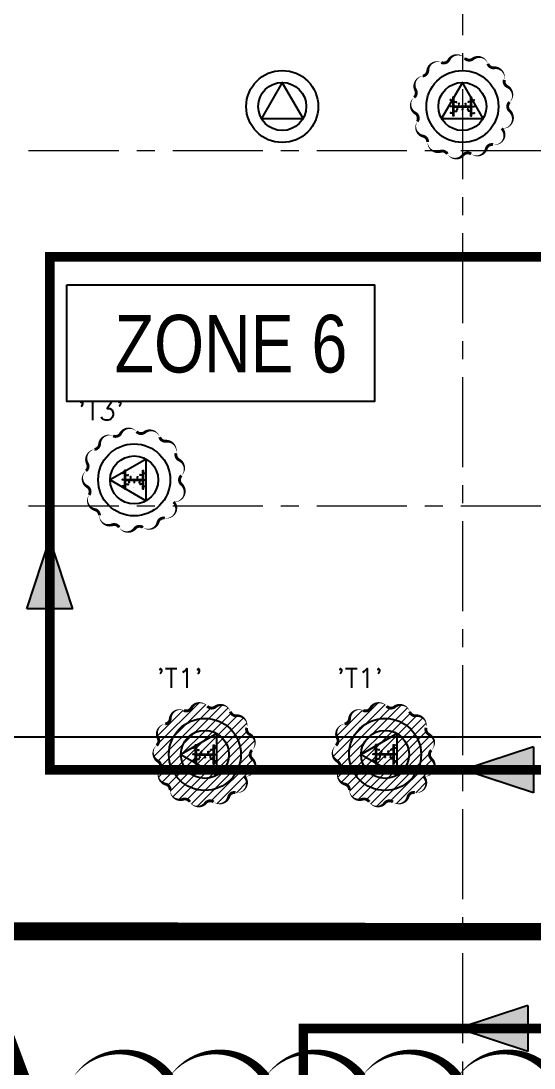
# Model space of a CAD drawing. Header units: millimetres. Extents: x -346728 to 1320345, y -537202 to -385966.
# Drawn here: x 358933 to 369613, y -451599 to -429790 of the extents above; entities that cross this region are included whole.
import ezdxf

# ---------------------------------------------------------------- set-up
doc = ezdxf.new("R2010")
doc.units = ezdxf.units.MM
doc.header["$LTSCALE"] = 100
doc.linetypes.add('HIDDEN', pattern=[9.525, 6.35, -3.175])
doc.linetypes.add('X1326_GLB$0$CENTER', pattern=[2, 1.25, -0.25, 0.25, -0.25])
for name, color, linetype, lineweight in [('A-giao thong', 8, 'Continuous', 15), ('KCMANH', 8, 'Continuous', 13), ('KINGPOST', 5, 'Continuous', 20), ('X1326_GLB$0$A-tim', 8, 'X1326_GLB$0$CENTER', 9)]:
    doc.layers.add(name, color=color, linetype=linetype, lineweight=lineweight)
for name, color, linetype in [('DM', 8, 'Continuous'), ('hach', 253, 'Continuous'), ('PL', 3, 'Continuous'), ('PLT', 6, 'Continuous'), ('thep doc', 6, 'Continuous'), ('X1326_COL_B4$0$CS', 253, 'Continuous')]:
    doc.layers.add(name, color=color, linetype=linetype)
doc.styles.add('simplex', font='simplex.shx')
doc.styles.add('TOAN - FONT ARIAL', font='Arial_1.ttf', dxfattribs={"width": 0.8})
pattern_1 = [(45, (188543.33, 11377564.439), (-8.980256121, 8.980256121), []), (135, (188543.33, 11377564.439), (-8.980256121, -8.980256121), [])]

# ---------------------------------------------------------------- blocks, each defined once
blk = doc.blocks.new('LVL-KHUNGTEN')
blk.add_lwpolyline([(61072.9, 41092.8), (119123.5, 41092.8), (119123.5, 61.9), (61072.9, 61.9)], close=True)
blk = doc.blocks.new('KP50')
at = {"ltscale": 0.1}
h = blk.add_hatch(color=6, dxfattribs=at)
h.dxf.hatch_style = 1
h.paths.add_polyline_path([(14, 171), (-14, 171), (-14, 142)])
h.paths.add_polyline_path([(-14, -142), (-14, -171), (14, -171)])
at = {"layer": 'KCMANH', "linetype": 'ByBlock'}
h = blk.add_hatch(dxfattribs=at)
h.set_pattern_fill('ANSI37', color=6, scale=4, style=0)
h.set_pattern_definition(pattern_1)
h.paths.add_polyline_path([(-200, 200), (-200, 171), (200, 171), (200, 200)])
h = blk.add_hatch(dxfattribs=at)
h.set_pattern_fill('ANSI37', color=6, scale=4, style=0)
h.set_pattern_definition([(45, (188728.93, 11377564.439), (-8.980256121, 8.980256121), []), (135, (188728.93, 11377564.439), (-8.980256121, -8.980256121), [])])
h.paths.add_polyline_path([(14, 171), (-14, 142), (-14, -142), (14, -171)])
h = blk.add_hatch(dxfattribs=at)
h.set_pattern_fill('ANSI37', color=6, scale=4, style=0)
h.set_pattern_definition(pattern_1)
h.paths.add_polyline_path([(-200, -171), (-200, -200), (200, -200), (200, -171)])
for p, q in [((-125, 253), (-146, 253)), ((-146, 240), (-146, 253)), ((-125, 240), (-146, 240)), ((-142, 200), (-142, 240)), ((-129, 200), (-129, 240)), ((-125, 240), (-125, 253)), ((-10, 253), (10, 253)), ((-10, 240), (-10, 253)), ((-10, 240), (10, 240)), ((-6, 200), (-6, 240)), ((6, 200), (6, 240)), ((10, 240), (10, 253)), ((125, 253), (146, 253)), ((125, 240), (125, 253)), ((125, 240), (146, 240)), ((129, 200), (129, 240)), ((142, 200), (142, 240)), ((146, 240), (146, 253)), ((-85, 131), (-106, 131)), ((-106, 131), (-106, 118)), ((-85, 118), (-106, 118)), ((-102, 171), (-102, 131)), ((-89, 171), (-89, 131)), ((-85, 131), (-85, 118)), ((-67, 100), (-67, 120)), ((-54, 120), (-67, 120)), ((-54, 100), (-67, 100)), ((-67, 10), (-67, -10)), ((-54, 10), (-67, 10)), ((-54, 100), (-54, 120)), ((-14, 116), (-54, 116)), ((-14, 104), (-54, 104)), ((-54, 10), (-54, -10)), ((-14, 6), (-54, 6)), ((14, 76), (54, 76)), ((14, 64), (54, 64)), ((54, 60), (54, 80)), ((54, 80), (67, 80)), ((54, 60), (67, 60)), ((67, 60), (67, 80)), ((85, 131), (106, 131)), ((85, 131), (85, 118)), ((85, 118), (106, 118)), ((89, 171), (89, 131)), ((102, 171), (102, 131)), ((106, 131), (106, 118)), ((-142, -200), (-142, -240)), ((-129, -200), (-129, -240)), ((-85, -118), (-106, -118)), ((-106, -131), (-106, -118)), ((-85, -131), (-106, -131)), ((-102, -171), (-102, -131)), ((-89, -171), (-89, -131)), ((-85, -131), (-85, -118)), ((-54, -10), (-67, -10)), ((-67, -100), (-67, -120)), ((-54, -100), (-67, -100)), ((-54, -120), (-67, -120)), ((-14, -6), (-54, -6)), ((-54, -100), (-54, -120)), ((-14, -104), (-54, -104)), ((-14, -116), (-54, -116)), ((-6, -200), (-6, -240)), ((6, -200), (6, -240)), ((14, -64), (54, -64)), ((14, -76), (54, -76)), ((54, -60), (54, -80)), ((54, -60), (67, -60)), ((54, -80), (67, -80)), ((67, -60), (67, -80)), ((85, -118), (106, -118)), ((85, -131), (85, -118)), ((85, -131), (106, -131)), ((89, -171), (89, -131)), ((102, -171), (102, -131)), ((106, -131), (106, -118)), ((129, -200), (129, -240)), ((142, -200), (142, -240)), ((-125, -240), (-146, -240)), ((-146, -240), (-146, -253)), ((-125, -253), (-146, -253)), ((-125, -240), (-125, -253)), ((-10, -240), (10, -240)), ((-10, -240), (-10, -253)), ((-10, -253), (10, -253)), ((10, -240), (10, -253)), ((125, -240), (146, -240)), ((125, -240), (125, -253)), ((125, -253), (146, -253)), ((146, -240), (146, -253))]:
    blk.add_line(p, q, dxfattribs=at)
at = {"layer": 'KINGPOST', "color": 6, "linetype": 'ByBlock'}
for p, q in [((-200, 200), (200, 200)), ((-200, 171), (-200, 200)), ((-200, 171), (200, 171)), ((-14, 171), (-14, -171)), ((-14, 142), (14, 171)), ((14, 171), (14, -171)), ((200, 171), (200, 200)), ((-200, -171), (200, -171)), ((-200, -171), (-200, -200)), ((-200, -200), (200, -200)), ((-14, -142), (14, -171)), ((200, -171), (200, -200))]:
    blk.add_line(p, q, dxfattribs=at)
blk.add_lwpolyline([(-14, 0), (14, 0)], dxfattribs=at)
blk = doc.blocks.new('B1 Kingpost Layout Plan1')
at = {"layer": 'KCMANH', "linetype": 'ByBlock', "rotation": 90}
for p in [(-2475, -16806, 0), (-9307, -24579, 0), (-7835, -30301, 0), (-4085, -30296, 0)]:
    blk.add_blockref('KP50', p, dxfattribs=at)

msp = doc.modelspace()

# ---------------------------------------------------------------- hatches: boundary and pattern name
at = {"ltscale": 0.1}
h = msp.add_hatch(color=6, dxfattribs=at)
h.dxf.hatch_style = 1
h.paths.add_polyline_path([(368135.6, -431400.3), (368106.8, -431400.3), (368106.8, -431429.1)])
h.paths.add_polyline_path([(368106.8, -431713.9), (368106.8, -431742.7), (368135.6, -431742.7)])
h = msp.add_hatch(color=6, dxfattribs=at)
h.dxf.hatch_style = 1
h.paths.add_polyline_path([(361304, -439177.9), (361275.2, -439177.9), (361275.2, -439206.7)])
h.paths.add_polyline_path([(361275.2, -439491.5), (361275.2, -439520.3), (361304, -439520.3)])
h = msp.add_hatch(color=3, dxfattribs=at)
h.dxf.hatch_style = 1
h.paths.add_polyline_path([(362775.7, -444895.3), (362746.9, -444895.3), (362746.9, -444924.1)])
h.paths.add_polyline_path([(362746.9, -445208.9), (362746.9, -445237.7), (362775.7, -445237.7)])
h = msp.add_hatch(color=3, dxfattribs=at)
h.dxf.hatch_style = 1
h.paths.add_polyline_path([(366507.7, -444895.3), (366478.9, -444895.3), (366478.9, -444924.1)])
h.paths.add_polyline_path([(366478.9, -445208.9), (366478.9, -445237.7), (366507.7, -445237.7)])
at = {"layer": 'A-giao thong', "transparency": 33554572}
h = msp.add_hatch(dxfattribs=at)
h.set_pattern_fill('ANSI31', color=256, scale=1000)
h.set_pattern_definition([(45, (324412.33, -542323.14), (-88.38835, 88.38835), [])])
edge = h.paths.add_edge_path()
edge.add_arc((363606.4, -444830.8), 200.1, 313.189, 423.189)
edge.add_arc((363752.2, -444542.3), 123.2, 165.32463, 243.189, ccw=False)
edge.add_arc((363439.3, -444460.3), 200.3, 345.32463, 455.32463)
edge.add_arc((363409.2, -444138.2), 123.2, 197.45235, 275.32463, ccw=False)
edge.add_arc((363100.7, -444235.2), 200.2, 17.45235, 127.45235)
edge.add_arc((362904, -443978.5), 123.2, 221.33742, 307.45235, ccw=False)
edge.add_arc((362659, -444194), 203.2, 41.33742, 151.33742)
edge.add_arc((362372.6, -444037.5), 123.2, 245.97207, 331.33742, ccw=False)
edge.add_arc((362240.9, -444332.9), 200.3, 65.97207, 175.97207)
edge.add_arc((361918.3, -444310.2), 123.2, 278.09941, 355.97207, ccw=False)
edge.add_arc((361963.8, -444630.4), 200.3, 98.09941, 208.09941)
edge.add_arc((361678.5, -444782.8), 123.2, -50.51419, 28.09941, ccw=False)
edge.add_arc((361884.4, -445032.7), 200.7, 129.48581, 239.48581)
edge.add_arc((361720, -445311.7), 123.2, -33.38585, 59.48581, ccw=False)
edge.add_arc((361989.9, -445489.6), 200.1, 146.61415, 256.61415)
edge.add_arc((361915.1, -445804.1), 123.2, -1.25134, 76.61415, ccw=False)
edge.add_arc((362238.5, -445811.2), 200.3, 178.74866, 288.74866)
edge.add_arc((362342.5, -446117.5), 123.2, 30.87684, 108.74866, ccw=False)
edge.add_arc((362620.1, -445951.6), 200.2, 210.87684, 320.87684)
edge.add_arc((362871, -446155.6), 123.2, 54.01227, 140.87684, ccw=False)
edge.add_arc((363062.7, -445891.6), 203.1, 234.01227, 344.01227)
edge.add_arc((363376.4, -445981.5), 123.2, 79.39644, 164.01227, ccw=False)
edge.add_arc((363435.9, -445663.6), 200.3, 259.39644, 404.1286)
edge.add_arc((363600.8, -445313.2), 212, 264.27964, 407.39823)
edge.add_arc((363827.7, -445066.5), 123.2, 133.189, 227.39823, ccw=False)
h = msp.add_hatch(dxfattribs=at)
h.set_pattern_fill('ANSI31', color=256, scale=1000)
h.set_pattern_definition([(45, (328144.33, -542323.14), (-88.38835, 88.38835), [])])
edge = h.paths.add_edge_path()
edge.add_arc((367338.4, -444830.8), 200.1, 313.189, 423.189)
edge.add_arc((367484.2, -444542.3), 123.2, 165.32463, 243.189, ccw=False)
edge.add_arc((367171.3, -444460.3), 200.3, 345.32463, 455.32463)
edge.add_arc((367141.2, -444138.2), 123.2, 197.45235, 275.32463, ccw=False)
edge.add_arc((366832.7, -444235.2), 200.2, 17.45235, 127.45235)
edge.add_arc((366636, -443978.5), 123.2, 221.33742, 307.45235, ccw=False)
edge.add_arc((366391, -444194), 203.2, 41.33742, 151.33742)
edge.add_arc((366104.6, -444037.5), 123.2, 245.97207, 331.33742, ccw=False)
edge.add_arc((365972.9, -444332.9), 200.3, 65.97207, 175.97207)
edge.add_arc((365650.3, -444310.2), 123.2, 278.09941, 355.97207, ccw=False)
edge.add_arc((365695.8, -444630.4), 200.3, 98.09941, 208.09941)
edge.add_arc((365410.5, -444782.8), 123.2, -50.51419, 28.09941, ccw=False)
edge.add_arc((365616.4, -445032.7), 200.7, 129.48581, 239.48581)
edge.add_arc((365452, -445311.7), 123.2, -33.38585, 59.48581, ccw=False)
edge.add_arc((365721.9, -445489.6), 200.1, 146.61415, 256.61415)
edge.add_arc((365647.1, -445804.1), 123.2, -1.25134, 76.61415, ccw=False)
edge.add_arc((365970.5, -445811.2), 200.3, 178.74866, 288.74866)
edge.add_arc((366074.5, -446117.5), 123.2, 30.87684, 108.74866, ccw=False)
edge.add_arc((366352.1, -445951.6), 200.2, 210.87684, 320.87684)
edge.add_arc((366603, -446155.6), 123.2, 54.01227, 140.87684, ccw=False)
edge.add_arc((366794.7, -445891.6), 203.1, 234.01227, 344.01227)
edge.add_arc((367108.4, -445981.5), 123.2, 79.39644, 164.01227, ccw=False)
edge.add_arc((367167.9, -445663.6), 200.3, 259.39644, 404.1286)
edge.add_arc((367332.8, -445313.2), 212, 264.27964, 407.39823)
edge.add_arc((367559.7, -445066.5), 123.2, 133.189, 227.39823, ccw=False)
at = {"layer": 'hach'}
h = msp.add_hatch(dxfattribs=at)
h.set_pattern_fill('ANSI31', color=256, scale=70)
h.set_pattern_definition([(45, (342151.22, -508591.22), (-157.15448, 157.15448), [])])
h.paths.add_polyline_path([(362433.4, -410142.2), (348853.9, -428107.5), (376146.7, -501359), (382446.8, -503970.9), (458369.1, -469396.6), (462927.9, -462329.4), (462919.8, -415142.7), (457917.8, -410142.2)])
h.paths.add_polyline_path([(363030.6, -411342.2), (350208.3, -428305.7), (377088.8, -500450.6), (382424.3, -502662.6), (457551.5, -468450.4), (461727.8, -461976.1), (461719.7, -415639.4), (457420.9, -411342.2)], flags=16)
h = msp.add_hatch(dxfattribs=at)
h.set_pattern_fill('AR-CONC', color=256, scale=4)
h.set_pattern_definition([(50, (342151.2, -508591.2), (728.7387, -63.7563), [76.2, -838.2]), (355, (342151.2, -508591.2), (-140.9737, 764.2274), [60.96, -670.5623]), (100.45144, (342211.95, -508596.54), (587.765, 700.471), [64.76, -712.361]), (46.1842, (342151.2, -508388), (1084.316, -168.1693), [114.3, -1257.3]), (96.63556, (342241.6, -508402), (949.6165, 989.7045), [97.14, -1068.5424]), (351.18415, (342151.2, -508388), (949.6165, 989.7045), [91.44, -1005.839]), (21, (342252.8, -508438.8), (606.4576, -409.0608), [76.2, -838.2]), (326, (342252.8, -508438.8), (247.208, 736.752), [60.96, -670.56]), (71.45144, (342303.36, -508472.9), (853.6657, 327.691), [64.76, -712.3598]), (37.5, (342151.22, -508591.22), (12.3544, 338.22016), [0, -662.432, 0, -680.72, 0, -673.1]), (7.5, (342151.22, -508591.22), (267.27865, 400.7223), [0, -388.112, 0, -647.192, 0, -256.54]), (327.5, (341924.65, -508591.22), (542.3624, -22.91498), [0, -254, 0, -792.48, 0, -1051.56]), (317.5, (341823.05, -508591.2), (592.5167, 101.706), [0, -330.2, 0, -526.288, 0, -746.76])])
h.paths.add_polyline_path([(362433.4, -410142.2), (348853.9, -428107.5), (376146.7, -501359), (382446.8, -503970.9), (458369.1, -469396.6), (462927.9, -462329.4), (462919.8, -415142.7), (457917.8, -410142.2)])
h.paths.add_polyline_path([(363030.6, -411342.2), (350208.3, -428305.7), (377088.8, -500450.6), (382424.3, -502662.6), (457551.5, -468450.4), (461727.8, -461976.1), (461719.7, -415639.4), (457420.9, -411342.2)], flags=16)
at = {"layer": 'thep doc'}
h = msp.add_hatch(dxfattribs=at)
h.set_pattern_fill('ANSI31', color=256, angle=180)
h.set_pattern_definition([(225, (542147.99896, -783402.44466), (0.08838834765, -0.08838834765), [])])
h.paths.add_polyline_path([(359056.7, -442031.6), (359535.3, -442031.6), (359535.3, -440578.3)])
h.paths.add_polyline_path([(359535.3, -442031.6), (360013.9, -442031.6), (359535.3, -440578.3)])
h = msp.add_hatch(dxfattribs=at)
h.set_pattern_fill('ANSI31', color=256, angle=-90)
h.set_pattern_definition([(315, (710971.08886, -262772.84913), (0.08838834765, 0.08838834765), [])])
h.paths.add_polyline_path([(369600.2, -445864.2), (369600.2, -445385.6), (368146.9, -445385.6)])
h.paths.add_polyline_path([(368146.9, -445385.6), (369600.2, -445385.6), (369600.2, -444906.9)])
h = msp.add_hatch(dxfattribs=at)
h.set_pattern_fill('ANSI31', color=256, angle=-90)
h.set_pattern_definition([(315, (710854.9281, -268163.7332), (0.08838834765, 0.08838834765), [])])
h.paths.add_polyline_path([(369484.1, -451255), (369484.1, -450776.4), (368030.8, -450776.4)])
h.paths.add_polyline_path([(368030.8, -450776.4), (369484.1, -450776.4), (369484.1, -450297.8)])

# ---------------------------------------------------------------- linework, layer by layer
at = {"color": 6, "elevation": -2718.3}
for points in [[(369103.3, -431481.7, 0, 60, 0.5205671), (369056.6, -431157.2, 60, 60, -0.3534527), (368993, -431016.1, 0, 60, 0.5205671), (368780.6, -430765.9, 60, 60, -0.3534915), (368651.7, -430680.2, 0, 60, 0.5205671), (368338.9, -430581.2, 60, 60, -0.3944899), (368171.5, -430564.8, 0, 60, 0.520567), (367840.6, -430601.6, 60, 60, -0.3907151), (367682.4, -430655, 0, 60, 0.520567), (367401.1, -430823.8, 60, 60, -0.3534934), (367295.6, -430937.1, 0, 60, 0.5205671), (367147.1, -431229.8, 60, 60, -0.3571345), (367116.7, -431382.9, 0, 60, 0.520567), (367142.5, -431710.6, 60, 60, -0.4289707), (367182.8, -431884.5, 0, 60, 0.520567), (367303.5, -432189.3, 60, 60, -0.3534582), (367398.2, -432311.8, 0, 60, 0.520567), (367662.8, -432505.9, 60, 60, -0.3534893), (367808.2, -432559.3, 0, 60, 0.5205671), (368135.4, -432582.9, 60, 60, -0.3982747), (368303.3, -432561, 0, 60, 0.520567), (368617.9, -432452.6, 60, 60, -0.3869502), (368759, -432365.4, 0, 60, 0.7314349), (368939.6, -432029.1, 0, 60, 0.7206829), (369104.2, -431662.2, 60, 60, -0.4358983)], [(362271.7, -439259.3, 0, 60, 0.5205671), (362225, -438934.8, 60, 60, -0.3534527), (362161.4, -438793.7, 0, 60, 0.5205671), (361949, -438543.4, 60, 60, -0.3534915), (361820.1, -438457.7, 0, 60, 0.5205671), (361507.2, -438358.8, 60, 60, -0.3944899), (361339.9, -438342.4, 0, 60, 0.520567), (361009, -438379.1, 60, 60, -0.3907151), (360850.8, -438432.6, 0, 60, 0.520567), (360569.5, -438601.4, 60, 60, -0.3534934), (360463.9, -438714.7, 0, 60, 0.5205671), (360315.4, -439007.4, 60, 60, -0.3571345), (360285.1, -439160.5, 0, 60, 0.520567), (360310.8, -439488.2, 60, 60, -0.4289707), (360351.1, -439662.1, 0, 60, 0.520567), (360471.9, -439966.9, 60, 60, -0.3534582), (360566.5, -440089.4, 0, 60, 0.520567), (360831.2, -440283.5, 60, 60, -0.3534893), (360976.5, -440336.9, 0, 60, 0.5205671), (361303.7, -440360.5, 60, 60, -0.3982747), (361471.7, -440338.6, 0, 60, 0.520567), (361786.3, -440230.1, 60, 60, -0.3869502), (361927.4, -440143, 0, 60, 0.7314349), (362108, -439806.7, 0, 60, 0.7206829), (362272.6, -439439.8, 60, 60, -0.4358983)]]:
    msp.add_lwpolyline(points, format="xyseb", close=True, dxfattribs=at)
at = {"color": 5, "elevation": -2718.3}
for points in [[(363743.3, -444976.7, 0, 60, 0.5205671), (363696.7, -444652.2, 60, 60, -0.3534527), (363633.1, -444511.1, 0, 60, 0.5205671), (363420.7, -444260.8, 60, 60, -0.3534915), (363291.7, -444175.1, 0, 60, 0.5205671), (362978.9, -444076.2, 60, 60, -0.3944899), (362811.5, -444059.8, 0, 60, 0.520567), (362480.7, -444096.6, 60, 60, -0.3907151), (362322.4, -444150, 0, 60, 0.520567), (362041.1, -444318.8, 60, 60, -0.3534934), (361935.6, -444432.1, 0, 60, 0.5205671), (361787.1, -444724.8, 60, 60, -0.3571345), (361756.8, -444877.9, 0, 60, 0.520567), (361782.5, -445205.6, 60, 60, -0.4289707), (361822.8, -445379.5, 0, 60, 0.520567), (361943.6, -445684.3, 60, 60, -0.3534582), (362038.2, -445806.8, 0, 60, 0.520567), (362302.9, -446000.9, 60, 60, -0.3534893), (362448.2, -446054.3, 0, 60, 0.5205671), (362775.4, -446077.9, 60, 60, -0.3982747), (362943.3, -446056, 0, 60, 0.520567), (363258, -445947.6, 60, 60, -0.3869502), (363399.1, -445860.4, 0, 60, 0.7314349), (363579.7, -445524.1, 0, 60, 0.7206829), (363744.3, -445157.2, 60, 60, -0.4358983)], [(367475.3, -444976.7, 0, 60, 0.5205671), (367428.7, -444652.2, 60, 60, -0.3534527), (367365.1, -444511.1, 0, 60, 0.5205671), (367152.7, -444260.8, 60, 60, -0.3534915), (367023.7, -444175.1, 0, 60, 0.5205671), (366710.9, -444076.2, 60, 60, -0.3944899), (366543.5, -444059.8, 0, 60, 0.520567), (366212.7, -444096.6, 60, 60, -0.3907151), (366054.4, -444150, 0, 60, 0.520567), (365773.1, -444318.8, 60, 60, -0.3534934), (365667.6, -444432.1, 0, 60, 0.5205671), (365519.1, -444724.8, 60, 60, -0.3571345), (365488.8, -444877.9, 0, 60, 0.520567), (365514.5, -445205.6, 60, 60, -0.4289707), (365554.8, -445379.5, 0, 60, 0.520567), (365675.6, -445684.3, 60, 60, -0.3534582), (365770.2, -445806.8, 0, 60, 0.520567), (366034.9, -446000.9, 60, 60, -0.3534893), (366180.2, -446054.3, 0, 60, 0.5205671), (366507.4, -446077.9, 60, 60, -0.3982747), (366675.3, -446056, 0, 60, 0.520567), (366990, -445947.6, 60, 60, -0.3869502), (367131.1, -445860.4, 0, 60, 0.7314349), (367311.7, -445524.1, 0, 60, 0.7206829), (367476.3, -445157.2, 60, 60, -0.4358983)]]:
    msp.add_lwpolyline(points, format="xyseb", close=True, dxfattribs=at)
at = {"elevation": -1404.9}
msp.add_lwpolyline([(360023.5, -451784.5, 0, 200, -0.5205671), (362023.5, -451784.5, 0, 200, -0.5205671), (364023.5, -451784.5, 0, 200, -0.5205671), (366023.5, -451784.5, 0, 200, -0.5205671), (368023.5, -451784.5, 0, 200, -0.5205671), (370023.5, -451784.5, 0, 200, -0.5205671), (372023.5, -451784.5, 0, 200, -0.5205671), (374023.5, -451784.5, 0, 200, -0.5205671), (376023.5, -451784.5, 0, 200, -0.5205671), (378023.5, -451784.5, 0, 200, -0.5205671), (380023.5, -451784.5, 0, 200, -0.5205671), (382023.5, -451784.5, 0, 200, -0.5205671), (384023.5, -451784.5, 0, 200, -0.5205671), (386023.5, -451784.5, 0, 200, -0.5205671), (388023.5, -451784.5, 0, 200, -0.5205671), (390023.5, -451784.5, 0, 200, -0.5205671), (392023.5, -451784.5, 0, 200, -0.5205671)], format="xyseb", dxfattribs=at)
at = {"layer": 'DM', "color": 7, "linetype": 'HIDDEN', "const_width": 300, "elevation": -1404.9}
for points in [[(402699.2, -411339.8), (363030.2, -411339.8), (350208, -428303.3), (357811, -448709.2), (402699.2, -448789.1)], [(357840.8, -448789.1), (404143.7, -448789.1), (404143.7, -478739.5), (402705, -478738.6), (402696.6, -493428.3), (382424, -502660.2), (377088.5, -500448.2)]]:
    msp.add_lwpolyline(points, close=True, dxfattribs=at)
at = {"layer": 'PL', "elevation": -1404.9}
for points in [[(363938.2, -431821.5), (364804.3, -431821.5), (364371.2, -431071.5)], [(363938.2, -431821.5), (364804.3, -431821.5), (364371.2, -431071.5)], [(367688.2, -431821.5), (368554.3, -431821.5), (368121.2, -431071.5)], [(367688.2, -431821.5), (368554.3, -431821.5), (368121.2, -431071.5)], [(361539.6, -439782.1), (361539.6, -438916.1), (360789.6, -439349.1)], [(361539.6, -439782.1), (361539.6, -438916.1), (360789.6, -439349.1)], [(363011.3, -445499.5), (363011.3, -444633.5), (362261.3, -445066.5)], [(363011.3, -445499.5), (363011.3, -444633.5), (362261.3, -445066.5)], [(366761.3, -445499.5), (366761.3, -444633.5), (366011.3, -445066.5)], [(366761.3, -445499.5), (366761.3, -444633.5), (366011.3, -445066.5)]]:
    msp.add_lwpolyline(points, close=True, dxfattribs=at)
at = {"layer": 'PL'}
for centre, radius in [((364371.2, -431571.5, -1404.9), 750), ((364371.2, -431571.5, -1404.9), 750), ((368121.2, -431571.5, -1404.9), 750), ((368121.2, -431571.5, -1404.9), 750), ((364371.2, -431571.5, -1404.9), 500), ((364371.2, -431571.5, -1404.9), 500), ((368121.2, -431571.5, -1404.9), 500), ((368121.2, -431571.5, -1404.9), 500), ((361289.6, -439349.1, -1404.9), 750), ((361289.6, -439349.1, -1404.9), 750), ((361289.6, -439349.1, -1404.9), 500), ((361289.6, -439349.1, -1404.9), 500), ((362761.3, -445066.5, -1404.9), 750), ((362761.3, -445066.5, -1404.9), 750), ((366511.3, -445066.5, -1404.9), 750), ((366511.3, -445066.5, -1404.9), 750), ((362761.3, -445066.5, -1404.9), 500), ((362761.3, -445066.5, -1404.9), 500), ((366511.3, -445066.5, -1404.9), 500), ((366511.3, -445066.5, -1404.9), 500)]:
    msp.add_circle(centre, radius, dxfattribs=at)
at = {"layer": 'thep doc'}
for p, q in [((360013.9, -442031.6, -1404.9), (359056.7, -442031.6, -1404.9)), ((369600.2, -444906.9, -1404.9), (369600.2, -445864.2, -1404.9)), ((369484.1, -450297.8, -3876.7), (369484.1, -451255, -3876.7))]:
    msp.add_line(p, q, dxfattribs=at)
at = {"layer": 'thep doc', "const_width": 200}
for points, elevation in [([(377870.9, -445385.6), (359535.3, -445385.6), (359535.3, -434700.9), (377094.2, -434700.9), (377094.2, -426274.9), (359550.5, -426274.9), (359550.5, -417075.1), (376540.8, -417075.1)], -1404.9), ([(402304.4, -468522), (402304.4, -450821.7), (394561.5, -450821.7), (394561.5, -466445.8), (387233.4, -466445.8), (387233.4, -450752.1), (379969.3, -450752.1), (379969.3, -466402.9), (372368.2, -466402.9), (372368.2, -450776.4), (364810.1, -450776.4), (364810.1, -459903.6)], -3876.7)]:
    msp.add_lwpolyline(points, dxfattribs=dict(at, elevation=elevation))
at = {"layer": 'thep doc', "color": 40, "true_color": 0xf8d731, "elevation": 2257.9}
msp.add_lwpolyline([(359890.9, -435287.4), (366291, -435287.4), (366291, -437714.4), (359890.9, -437714.4)], close=True, dxfattribs=at)
at = {"layer": 'thep doc'}
for points, elevation in [([(359056.7, -442031.6), (359535.3, -440578.3)], -1404.9), ([(360013.9, -442031.6), (359535.3, -440578.3)], -1404.9), ([(369600.2, -444906.9), (368146.9, -445385.6)], -1404.9), ([(369600.2, -445864.2), (368146.9, -445385.6)], -1404.9), ([(369484.1, -450297.8), (368030.8, -450776.4)], -3876.7), ([(369484.1, -451255), (368030.8, -450776.4)], -3876.7)]:
    msp.add_lwpolyline(points, dxfattribs=dict(at, elevation=elevation))
at = {"layer": 'X1326_COL_B4$0$CS', "linetype": 'ByBlock', "ltscale": 8, "elevation": -1404.9, "flags": 128}
msp.add_lwpolyline([(462924.9, -444707.5), (335575.3, -444707.5)], dxfattribs=at)
at = {"layer": 'X1326_GLB$0$A-tim', "ltscale": 15}
for p, q in [((368121.2, -398208.6, -1404.9), (368121.2, -512162.7, -1404.9)), ((341092.1, -432491.5, -1404.9), (475778.7, -432491.5, -1404.9)), ((341092.1, -439891.6, -1404.9), (475778.7, -439891.6, -1404.9)), ((341092.1, -448791.5, -1404.9), (475778.7, -448791.5, -1404.9))]:
    msp.add_line(p, q, dxfattribs=at)

# ---------------------------------------------------------------- block references
at = {"extrusion": (0.00597, -2.28885e-18, 0.999982), "xscale": 3.385207865094198, "yscale": 3.385207865094198, "zscale": 3.385207865094198}
msp.add_blockref('LVL-KHUNGTEN', (112985.2, -525073.6, 1027.7), dxfattribs=at)
msp.add_blockref('B1 Kingpost Layout Plan1', (370596.3, -414766, -1404.9))

# ---------------------------------------------------------------- texts
at = {"layer": 'PLT', "style": 'simplex'}
for s, p in [("'T3'", (360111.7, -438108, -1404.9)), ("'T1'", (361751.9, -443676.4, -1404.9)), ("'T1'", (365501.9, -443676.4, -1404.9))]:
    msp.add_text(s, height=400, dxfattribs=at).set_placement(p)
at = {"layer": 'thep doc', "color": 40, "true_color": 0xf8d731, "insert": (360882.8, -435911.7, -1402.2), "char_height": 1200, "attachment_point": 1, "style": 'TOAN - FONT ARIAL'}
msp.add_mtext('\\A1;ZONE 6', dxfattribs=at)

doc.saveas('drawing.dxf')
